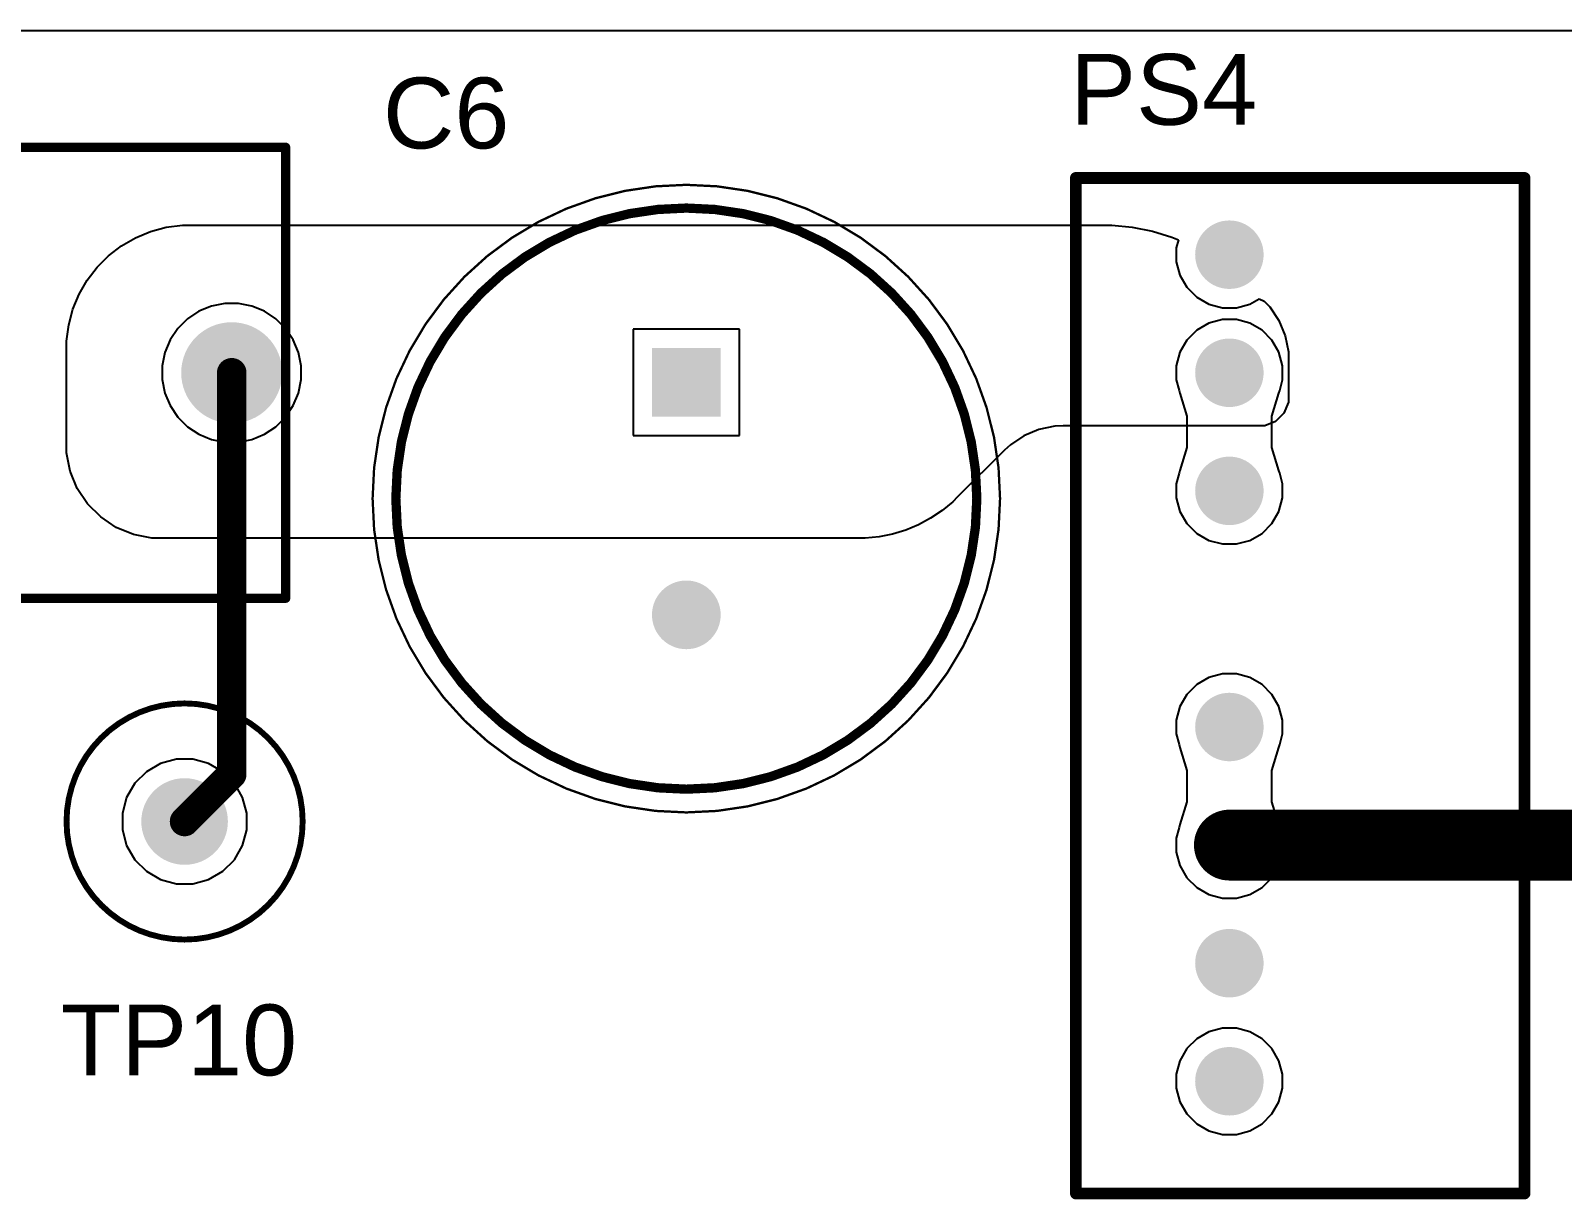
# Model space of a CAD drawing. Header units: millimetres. Extents: x 24 to 183, y 18 to 128.
# Drawn here: x 95.75 to 128.7, y 80.9 to 106.04 of the extents above; entities that cross this region are included whole.
import ezdxf

# ---------------------------------------------------------------- set-up
doc = ezdxf.new("R2010")
doc.units = ezdxf.units.MM
for name, color, linetype in [('BottomLayer', 5, 'Continuous'), ('BottomSolder', 6, 'Continuous'), ('Mechanical13', 56, 'Continuous'), ('Mechanical15', 56, 'Continuous'), ('MultiLayer', 9, 'Continuous'), ('PadHoleLayer', 156, 'Continuous'), ('TopLayer', 1, 'Continuous'), ('TopOverlay', 2, 'Continuous'), ('TopSolder', 216, 'Continuous')]:
    doc.layers.add(name, color=color, linetype=linetype)
doc.styles.add('Arial', font='arial.ttf', dxfattribs={"height": 0.2})

# ---------------------------------------------------------------- blocks, each defined once
blk = doc.blocks.new('5261_2')
at = {"layer": 'BottomLayer'}
h = blk.add_hatch(color=5, dxfattribs=at)
edge = h.paths.add_edge_path()
edge.add_arc((0, 0), 0.83, 0, 360)
at = {"layer": 'BottomSolder'}
h = blk.add_hatch(color=6, dxfattribs=at)
edge = h.paths.add_edge_path()
edge.add_arc((0, 0), 0.9316, 0, 360)
at = {"layer": 'MultiLayer'}
h = blk.add_hatch(color=9, dxfattribs=at)
edge = h.paths.add_edge_path()
edge.add_arc((0, 0), 0.83, 0, 360)
at = {"layer": 'PadHoleLayer'}
h = blk.add_hatch(color=156, dxfattribs=at)
edge = h.paths.add_edge_path()
edge.add_arc((0, 0), 0.53, 0, 360)
at = {"layer": 'TopLayer'}
h = blk.add_hatch(color=1, dxfattribs=at)
edge = h.paths.add_edge_path()
edge.add_arc((0, 0), 0.83, 0, 360)
at = {"layer": 'TopSolder'}
h = blk.add_hatch(color=216, dxfattribs=at)
edge = h.paths.add_edge_path()
edge.add_arc((0, 0), 0.9316, 0, 360)
at = {"layer": 'Mechanical15'}
for points, const_width in [([(2.54, 0, 1), (-2.54, 0, 1)], 0.127), ([(-2.57175, 0, 1), (-2.50825, 0, 1)], 0.0635), ([(2.50825, 0, 1), (2.57175, 0, 1)], 0.0635)]:
    blk.add_lwpolyline(points, format="xyb", close=True, dxfattribs=dict(at, const_width=const_width))
blk = doc.blocks.new('AM2G_1218DH30Z_27')
at = {"layer": 'BottomLayer'}
h = blk.add_hatch(color=5, dxfattribs=at)
edge = h.paths.add_edge_path()
edge.add_arc((0, 0), 0.635, 0, 360)
h = blk.add_hatch(color=5, dxfattribs=at)
edge = h.paths.add_edge_path()
edge.add_arc((2.54, 0), 0.635, 0, 360)
h = blk.add_hatch(color=5, dxfattribs=at)
edge = h.paths.add_edge_path()
edge.add_arc((5.08, 0), 0.635, 0, 360)
h = blk.add_hatch(color=5, dxfattribs=at)
edge = h.paths.add_edge_path()
edge.add_arc((10.16, 0), 0.635, 0, 360)
h = blk.add_hatch(color=5, dxfattribs=at)
edge = h.paths.add_edge_path()
edge.add_arc((12.7, 0), 0.635, 0, 360)
h = blk.add_hatch(color=5, dxfattribs=at)
edge = h.paths.add_edge_path()
edge.add_arc((15.24, 0), 0.635, 0, 360)
h = blk.add_hatch(color=5, dxfattribs=at)
edge = h.paths.add_edge_path()
edge.add_arc((17.78, 0), 0.635, 0, 360)
at = {"layer": 'BottomSolder'}
h = blk.add_hatch(color=6, dxfattribs=at)
edge = h.paths.add_edge_path()
edge.add_arc((0, 0), 0.7366, 0, 360)
h = blk.add_hatch(color=6, dxfattribs=at)
edge = h.paths.add_edge_path()
edge.add_arc((2.54, 0), 0.7366, 0, 360)
h = blk.add_hatch(color=6, dxfattribs=at)
edge = h.paths.add_edge_path()
edge.add_arc((5.08, 0), 0.7366, 0, 360)
h = blk.add_hatch(color=6, dxfattribs=at)
edge = h.paths.add_edge_path()
edge.add_arc((10.16, 0), 0.7366, 0, 360)
h = blk.add_hatch(color=6, dxfattribs=at)
edge = h.paths.add_edge_path()
edge.add_arc((12.7, 0), 0.7366, 0, 360)
h = blk.add_hatch(color=6, dxfattribs=at)
edge = h.paths.add_edge_path()
edge.add_arc((15.24, 0), 0.7366, 0, 360)
h = blk.add_hatch(color=6, dxfattribs=at)
edge = h.paths.add_edge_path()
edge.add_arc((17.78, 0), 0.7366, 0, 360)
at = {"layer": 'MultiLayer'}
h = blk.add_hatch(color=9, dxfattribs=at)
edge = h.paths.add_edge_path()
edge.add_arc((0, 0), 0.635, 0, 360)
h = blk.add_hatch(color=9, dxfattribs=at)
edge = h.paths.add_edge_path()
edge.add_arc((2.54, 0), 0.635, 0, 360)
h = blk.add_hatch(color=9, dxfattribs=at)
edge = h.paths.add_edge_path()
edge.add_arc((5.08, 0), 0.635, 0, 360)
h = blk.add_hatch(color=9, dxfattribs=at)
edge = h.paths.add_edge_path()
edge.add_arc((10.16, 0), 0.635, 0, 360)
h = blk.add_hatch(color=9, dxfattribs=at)
edge = h.paths.add_edge_path()
edge.add_arc((12.7, 0), 0.635, 0, 360)
h = blk.add_hatch(color=9, dxfattribs=at)
edge = h.paths.add_edge_path()
edge.add_arc((15.24, 0), 0.635, 0, 360)
h = blk.add_hatch(color=9, dxfattribs=at)
edge = h.paths.add_edge_path()
edge.add_arc((17.78, 0), 0.635, 0, 360)
at = {"layer": 'PadHoleLayer'}
h = blk.add_hatch(color=156, dxfattribs=at)
edge = h.paths.add_edge_path()
edge.add_arc((0, 0), 0.3175, 0, 360)
h = blk.add_hatch(color=156, dxfattribs=at)
edge = h.paths.add_edge_path()
edge.add_arc((2.54, 0), 0.3175, 0, 360)
h = blk.add_hatch(color=156, dxfattribs=at)
edge = h.paths.add_edge_path()
edge.add_arc((5.08, 0), 0.3175, 0, 360)
h = blk.add_hatch(color=156, dxfattribs=at)
edge = h.paths.add_edge_path()
edge.add_arc((10.16, 0), 0.3175, 0, 360)
h = blk.add_hatch(color=156, dxfattribs=at)
edge = h.paths.add_edge_path()
edge.add_arc((12.7, 0), 0.3175, 0, 360)
h = blk.add_hatch(color=156, dxfattribs=at)
edge = h.paths.add_edge_path()
edge.add_arc((15.24, 0), 0.3175, 0, 360)
h = blk.add_hatch(color=156, dxfattribs=at)
edge = h.paths.add_edge_path()
edge.add_arc((17.78, 0), 0.3175, 0, 360)
at = {"layer": 'TopLayer'}
h = blk.add_hatch(color=1, dxfattribs=at)
edge = h.paths.add_edge_path()
edge.add_arc((0, 0), 0.635, 0, 360)
h = blk.add_hatch(color=1, dxfattribs=at)
edge = h.paths.add_edge_path()
edge.add_arc((2.54, 0), 0.635, 0, 360)
h = blk.add_hatch(color=1, dxfattribs=at)
edge = h.paths.add_edge_path()
edge.add_arc((5.08, 0), 0.635, 0, 360)
h = blk.add_hatch(color=1, dxfattribs=at)
edge = h.paths.add_edge_path()
edge.add_arc((10.16, 0), 0.635, 0, 360)
h = blk.add_hatch(color=1, dxfattribs=at)
edge = h.paths.add_edge_path()
edge.add_arc((12.7, 0), 0.635, 0, 360)
h = blk.add_hatch(color=1, dxfattribs=at)
edge = h.paths.add_edge_path()
edge.add_arc((15.24, 0), 0.635, 0, 360)
h = blk.add_hatch(color=1, dxfattribs=at)
edge = h.paths.add_edge_path()
edge.add_arc((17.78, 0), 0.635, 0, 360)
at = {"layer": 'TopSolder'}
h = blk.add_hatch(color=216, dxfattribs=at)
edge = h.paths.add_edge_path()
edge.add_arc((0, 0), 0.7366, 0, 360)
h = blk.add_hatch(color=216, dxfattribs=at)
edge = h.paths.add_edge_path()
edge.add_arc((2.54, 0), 0.7366, 0, 360)
h = blk.add_hatch(color=216, dxfattribs=at)
edge = h.paths.add_edge_path()
edge.add_arc((5.08, 0), 0.7366, 0, 360)
h = blk.add_hatch(color=216, dxfattribs=at)
edge = h.paths.add_edge_path()
edge.add_arc((10.16, 0), 0.7366, 0, 360)
h = blk.add_hatch(color=216, dxfattribs=at)
edge = h.paths.add_edge_path()
edge.add_arc((12.7, 0), 0.7366, 0, 360)
h = blk.add_hatch(color=216, dxfattribs=at)
edge = h.paths.add_edge_path()
edge.add_arc((15.24, 0), 0.7366, 0, 360)
h = blk.add_hatch(color=216, dxfattribs=at)
edge = h.paths.add_edge_path()
edge.add_arc((17.78, 0), 0.7366, 0, 360)
at = {"layer": 'Mechanical15', "const_width": 0.254}
for points in [[(20.193, 6.35), (-1.651, 6.35)], [(-1.651, -3.302), (-1.651, 6.35)], [(20.193, -3.302), (20.193, 6.35)], [(20.193, -3.302), (-1.651, -3.302)]]:
    blk.add_lwpolyline(points, dxfattribs=at)
at = {"layer": 'Mechanical15', "const_width": 0.127}
for points in [[(-1.7145, 6.35, 1), (-1.5875, 6.35, 1)], [(-1.7145, 6.35, 1), (-1.5875, 6.35, 1)], [(20.1295, 6.35, 1), (20.2565, 6.35, 1)], [(20.1295, 6.35, 1), (20.2565, 6.35, 1)], [(-1.7145, -3.302, 1), (-1.5875, -3.302, 1)], [(-1.7145, -3.302, 1), (-1.5875, -3.302, 1)], [(20.1295, -3.302, 1), (20.2565, -3.302, 1)], [(20.1295, -3.302, 1), (20.2565, -3.302, 1)]]:
    blk.add_lwpolyline(points, format="xyb", close=True, dxfattribs=at)
blk = doc.blocks.new('4527_31')
at = {"layer": 'BottomLayer'}
h = blk.add_hatch(color=5, dxfattribs=at)
edge = h.paths.add_edge_path()
edge.add_arc((-10.92, 0), 0.985, 0, 360)
h = blk.add_hatch(color=5, dxfattribs=at)
edge = h.paths.add_edge_path()
edge.add_arc((10.92, 0), 0.985, 0, 360)
at = {"layer": 'BottomSolder'}
h = blk.add_hatch(color=6, dxfattribs=at)
edge = h.paths.add_edge_path()
edge.add_arc((-10.92, 0), 1.087, 0, 360)
h = blk.add_hatch(color=6, dxfattribs=at)
edge = h.paths.add_edge_path()
edge.add_arc((10.92, 0), 1.087, 0, 360)
at = {"layer": 'MultiLayer'}
h = blk.add_hatch(color=9, dxfattribs=at)
edge = h.paths.add_edge_path()
edge.add_arc((-10.92, 0), 0.985, 0, 360)
h = blk.add_hatch(color=9, dxfattribs=at)
edge = h.paths.add_edge_path()
edge.add_arc((10.92, 0), 0.985, 0, 360)
at = {"layer": 'PadHoleLayer'}
h = blk.add_hatch(color=156, dxfattribs=at)
edge = h.paths.add_edge_path()
edge.add_arc((-10.92, 0), 0.66, 0, 360)
h = blk.add_hatch(color=156, dxfattribs=at)
edge = h.paths.add_edge_path()
edge.add_arc((10.92, 0), 0.66, 0, 360)
at = {"layer": 'TopLayer'}
h = blk.add_hatch(color=1, dxfattribs=at)
edge = h.paths.add_edge_path()
edge.add_arc((-10.92, 0), 0.985, 0, 360)
h = blk.add_hatch(color=1, dxfattribs=at)
edge = h.paths.add_edge_path()
edge.add_arc((10.92, 0), 0.985, 0, 360)
at = {"layer": 'TopSolder'}
h = blk.add_hatch(color=216, dxfattribs=at)
edge = h.paths.add_edge_path()
edge.add_arc((-10.92, 0), 1.087, 0, 360)
h = blk.add_hatch(color=216, dxfattribs=at)
edge = h.paths.add_edge_path()
edge.add_arc((10.92, 0), 1.087, 0, 360)
at = {"layer": 'Mechanical13', "const_width": 0.2}
for points in [[(-12.08, -4.85), (-12.08, 4.85)], [(-12.08, 4.85), (12.08, 4.85)], [(12.08, -4.85), (12.08, 4.85)], [(-12.08, -4.85), (12.08, -4.85)]]:
    blk.add_lwpolyline(points, dxfattribs=at)
at = {"layer": 'Mechanical13', "const_width": 0.1}
for points in [[(-12.13, 4.85, 1), (-12.03, 4.85, 1)], [(-12.13, 4.85, 1), (-12.03, 4.85, 1)], [(12.03, 4.85, 1), (12.13, 4.85, 1)], [(12.03, 4.85, 1), (12.13, 4.85, 1)], [(-12.13, -4.85, 1), (-12.03, -4.85, 1)], [(-12.13, -4.85, 1), (-12.03, -4.85, 1)], [(12.03, -4.85, 1), (12.13, -4.85, 1)], [(12.03, -4.85, 1), (12.13, -4.85, 1)]]:
    blk.add_lwpolyline(points, format="xyb", close=True, dxfattribs=at)
at = {"layer": 'TopOverlay', "const_width": 0.2}
for points in [[(-12.08, 4.85), (12.08, 4.85)], [(-12.08, -4.85), (12.08, -4.85)]]:
    blk.add_lwpolyline(points, dxfattribs=at)
at = {"layer": 'TopOverlay', "const_width": 0.1}
for points in [[(-12.13, 4.85, 1), (-12.03, 4.85, 1)], [(12.03, 4.85, 1), (12.13, 4.85, 1)], [(-12.13, -4.85, 1), (-12.03, -4.85, 1)], [(12.03, -4.85, 1), (12.13, -4.85, 1)]]:
    blk.add_lwpolyline(points, format="xyb", close=True, dxfattribs=at)
blk = doc.blocks.new('CAPPRD500W65D1250H2700_48')
at = {"layer": 'BottomLayer'}
blk.add_hatch(color=5, dxfattribs=at).paths.add_polyline_path([(-0.638, 0.638), (0.638, 0.638), (0.638, -0.638), (-0.638, -0.638)])
h = blk.add_hatch(color=5, dxfattribs=at)
edge = h.paths.add_edge_path()
edge.add_arc((5, 0), 0.637, 0, 360)
at = {"layer": 'BottomSolder'}
blk.add_hatch(color=6, dxfattribs=at).paths.add_polyline_path([(-0.739, 0.739), (0.739, 0.739), (0.739, -0.739), (-0.739, -0.739)])
h = blk.add_hatch(color=6, dxfattribs=at)
edge = h.paths.add_edge_path()
edge.add_arc((5, 0), 0.739, 0, 360)
at = {"layer": 'MultiLayer'}
blk.add_hatch(color=9, dxfattribs=at).paths.add_polyline_path([(-0.638, 0.638), (0.638, 0.638), (0.638, -0.638), (-0.638, -0.638)])
h = blk.add_hatch(color=9, dxfattribs=at)
edge = h.paths.add_edge_path()
edge.add_arc((5, 0), 0.637, 0, 360)
at = {"layer": 'PadHoleLayer'}
h = blk.add_hatch(color=156, dxfattribs=at)
edge = h.paths.add_edge_path()
edge.add_arc((0, 0), 0.425, 0, 360)
h = blk.add_hatch(color=156, dxfattribs=at)
edge = h.paths.add_edge_path()
edge.add_arc((5, 0), 0.425, 0, 360)
at = {"layer": 'TopLayer'}
blk.add_hatch(color=1, dxfattribs=at).paths.add_polyline_path([(-0.638, 0.638), (0.638, 0.638), (0.638, -0.638), (-0.638, -0.638)])
h = blk.add_hatch(color=1, dxfattribs=at)
edge = h.paths.add_edge_path()
edge.add_arc((5, 0), 0.637, 0, 360)
at = {"layer": 'TopSolder'}
blk.add_hatch(color=216, dxfattribs=at).paths.add_polyline_path([(-0.739, 0.739), (0.739, 0.739), (0.739, -0.739), (-0.739, -0.739)])
h = blk.add_hatch(color=216, dxfattribs=at)
edge = h.paths.add_edge_path()
edge.add_arc((5, 0), 0.739, 0, 360)
at = {"layer": 'Mechanical13'}
for points, const_width in [([(8.75, 0, 1), (-3.75, 0, 1)], 0.1), ([(-3.775, 0, 1), (-3.725, 0, 1)], 0.05), ([(8.725, 0, 1), (8.775, 0, 1)], 0.05)]:
    blk.add_lwpolyline(points, format="xyb", close=True, dxfattribs=dict(at, const_width=const_width))
at = {"layer": 'Mechanical15'}
for points, const_width in [([(9.25, 0, 1), (-4.25, 0, 1)], 0.05), ([(-4.262, 0, 1), (-4.237, 0, 1)], 0.025), ([(9.237, 0, 1), (9.262, 0, 1)], 0.025)]:
    blk.add_lwpolyline(points, format="xyb", close=True, dxfattribs=dict(at, const_width=const_width))
at = {"layer": 'TopOverlay'}
for points, const_width in [([(8.75, 0, 1), (-3.75, 0, 1)], 0.2), ([(-3.8, 0, 1), (-3.7, 0, 1)], 0.1), ([(8.7, 0, 1), (8.8, 0, 1)], 0.1)]:
    blk.add_lwpolyline(points, format="xyb", close=True, dxfattribs=dict(at, const_width=const_width))

msp = doc.modelspace()

# ---------------------------------------------------------------- linework, layer by layer
at = {"layer": 'BottomLayer'}
for p, q in [((48.658, 106.038), (182.238, 106.038)), ((99.367, 100.002), (99.122, 99.839)), ((99.639, 100.115), (99.367, 100.002)), ((99.927, 100.172), (99.639, 100.115)), ((100.221, 100.172), (99.927, 100.172)), ((100.509, 100.115), (100.221, 100.172)), ((100.781, 100.002), (100.509, 100.115)), ((101.026, 99.839), (100.781, 100.002)), ((98.914, 99.631), (98.751, 99.386)), ((99.122, 99.839), (98.914, 99.631)), ((101.234, 99.631), (101.026, 99.839)), ((101.397, 99.386), (101.234, 99.631)), ((111, 99.617), (108.71, 99.617)), ((108.71, 99.617), (108.71, 97.327)), ((111, 97.327), (111, 99.617)), ((120.837, 99.594), (120.624, 99.381)), ((121.098, 99.744), (120.837, 99.594)), ((121.389, 99.822), (121.098, 99.744)), ((121.689, 99.822), (121.389, 99.822)), ((121.98, 99.744), (121.689, 99.822)), ((122.241, 99.594), (121.98, 99.744)), ((122.454, 99.381), (122.241, 99.594)), ((98.751, 99.386), (98.638, 99.114)), ((101.51, 99.114), (101.397, 99.386)), ((120.624, 99.381), (120.474, 99.12)), ((122.604, 99.12), (122.454, 99.381)), ((98.638, 99.114), (98.581, 98.826)), ((101.567, 98.826), (101.51, 99.114)), ((120.474, 99.12), (120.396, 98.829)), ((122.682, 98.829), (122.604, 99.12)), ((98.581, 98.826), (98.581, 98.532)), ((101.567, 98.532), (101.567, 98.826)), ((120.396, 98.829), (120.396, 98.529)), ((122.682, 98.529), (122.682, 98.829)), ((98.581, 98.532), (98.638, 98.244)), ((98.638, 98.244), (98.751, 97.972)), ((101.397, 97.972), (101.51, 98.244)), ((101.51, 98.244), (101.567, 98.532)), ((120.396, 98.529), (120.457, 98.301)), ((120.457, 98.301), (120.474, 98.238)), ((120.474, 98.238), (120.624, 97.747)), ((122.454, 97.747), (122.604, 98.238)), ((122.604, 98.238), (122.621, 98.301)), ((122.621, 98.301), (122.682, 98.529)), ((98.751, 97.972), (98.914, 97.727)), ((101.234, 97.727), (101.397, 97.972)), ((98.914, 97.727), (99.122, 97.519)), ((101.026, 97.519), (101.234, 97.727)), ((120.624, 97.747), (120.624, 97.071)), ((122.454, 97.071), (122.454, 97.747)), ((99.122, 97.519), (99.367, 97.356)), ((99.367, 97.356), (99.639, 97.243)), ((99.639, 97.243), (99.927, 97.186)), ((100.221, 97.186), (100.509, 97.243)), ((100.509, 97.243), (100.781, 97.356)), ((100.781, 97.356), (101.026, 97.519)), ((108.71, 97.327), (111, 97.327)), ((99.927, 97.186), (100.221, 97.186)), ((120.624, 97.071), (120.474, 96.58)), ((122.604, 96.58), (122.454, 97.071)), ((120.474, 96.58), (120.457, 96.517)), ((122.621, 96.517), (122.604, 96.58)), ((120.457, 96.517), (120.396, 96.289)), ((120.396, 96.289), (120.396, 95.989)), ((122.682, 96.289), (122.621, 96.517)), ((122.682, 95.989), (122.682, 96.289)), ((120.396, 95.989), (120.474, 95.698)), ((122.604, 95.698), (122.682, 95.989)), ((120.474, 95.698), (120.624, 95.437)), ((122.454, 95.437), (122.604, 95.698)), ((120.624, 95.437), (120.837, 95.224)), ((122.241, 95.224), (122.454, 95.437)), ((120.837, 95.224), (121.098, 95.074)), ((121.098, 95.074), (121.389, 94.996)), ((121.389, 94.996), (121.689, 94.996)), ((121.689, 94.996), (121.98, 95.074)), ((121.98, 95.074), (122.241, 95.224)), ((120.837, 91.974), (120.624, 91.761)), ((121.098, 92.124), (120.837, 91.974)), ((121.389, 92.202), (121.098, 92.124)), ((121.689, 92.202), (121.389, 92.202)), ((121.98, 92.124), (121.689, 92.202)), ((122.241, 91.974), (121.98, 92.124)), ((122.454, 91.761), (122.241, 91.974)), ((120.624, 91.761), (120.474, 91.5)), ((122.604, 91.5), (122.454, 91.761)), ((120.474, 91.5), (120.396, 91.209)), ((122.682, 91.209), (122.604, 91.5)), ((120.396, 91.209), (120.396, 90.909)), ((122.682, 90.909), (122.682, 91.209)), ((120.396, 90.909), (120.457, 90.681)), ((120.457, 90.681), (120.474, 90.618)), ((122.604, 90.618), (122.621, 90.681)), ((122.621, 90.681), (122.682, 90.909)), ((98.884, 90.365), (98.544, 90.274)), ((99.236, 90.365), (98.884, 90.365)), ((99.576, 90.274), (99.236, 90.365)), ((120.474, 90.618), (120.624, 90.127)), ((122.454, 90.127), (122.604, 90.618)), ((98.238, 90.098), (97.989, 89.849)), ((98.544, 90.274), (98.238, 90.098)), ((99.882, 90.098), (99.576, 90.274)), ((100.131, 89.849), (99.882, 90.098)), ((120.624, 90.127), (120.624, 89.451)), ((122.454, 89.451), (122.454, 90.127)), ((97.989, 89.849), (97.813, 89.543)), ((100.307, 89.543), (100.131, 89.849)), ((97.813, 89.543), (97.722, 89.203)), ((100.398, 89.203), (100.307, 89.543)), ((120.624, 89.451), (120.474, 88.96)), ((122.604, 88.96), (122.454, 89.451)), ((97.722, 89.203), (97.722, 88.851)), ((100.398, 88.851), (100.398, 89.203)), ((97.722, 88.851), (97.813, 88.511)), ((100.307, 88.511), (100.398, 88.851)), ((120.457, 88.897), (120.396, 88.669)), ((120.396, 88.669), (120.396, 88.369)), ((120.474, 88.96), (120.457, 88.897)), ((122.621, 88.897), (122.604, 88.96)), ((122.682, 88.669), (122.621, 88.897)), ((122.682, 88.369), (122.682, 88.669)), ((97.813, 88.511), (97.989, 88.205)), ((100.131, 88.205), (100.307, 88.511)), ((120.396, 88.369), (120.474, 88.078)), ((122.604, 88.078), (122.682, 88.369)), ((97.989, 88.205), (98.238, 87.956)), ((99.882, 87.956), (100.131, 88.205)), ((120.474, 88.078), (120.624, 87.817)), ((122.454, 87.817), (122.604, 88.078)), ((98.238, 87.956), (98.544, 87.78)), ((98.544, 87.78), (98.884, 87.689)), ((98.884, 87.689), (99.236, 87.689)), ((99.236, 87.689), (99.576, 87.78)), ((99.576, 87.78), (99.882, 87.956)), ((120.624, 87.817), (120.837, 87.604)), ((122.241, 87.604), (122.454, 87.817)), ((120.837, 87.604), (121.098, 87.454)), ((121.098, 87.454), (121.389, 87.376)), ((121.389, 87.376), (121.689, 87.376)), ((121.689, 87.376), (121.98, 87.454)), ((121.98, 87.454), (122.241, 87.604)), ((121.098, 84.504), (120.837, 84.354)), ((121.389, 84.582), (121.098, 84.504)), ((121.689, 84.582), (121.389, 84.582)), ((121.98, 84.504), (121.689, 84.582)), ((122.241, 84.354), (121.98, 84.504)), ((120.624, 84.141), (120.474, 83.88)), ((120.837, 84.354), (120.624, 84.141)), ((122.454, 84.141), (122.241, 84.354)), ((122.604, 83.88), (122.454, 84.141)), ((120.474, 83.88), (120.396, 83.589)), ((122.682, 83.589), (122.604, 83.88)), ((120.396, 83.589), (120.396, 83.289)), ((122.682, 83.289), (122.682, 83.589)), ((120.396, 83.289), (120.474, 82.998)), ((122.604, 82.998), (122.682, 83.289)), ((120.474, 82.998), (120.624, 82.737)), ((120.624, 82.737), (120.837, 82.524)), ((122.241, 82.524), (122.454, 82.737)), ((122.454, 82.737), (122.604, 82.998)), ((120.837, 82.524), (121.098, 82.374)), ((121.98, 82.374), (122.241, 82.524)), ((121.098, 82.374), (121.389, 82.296)), ((121.389, 82.296), (121.689, 82.296)), ((121.689, 82.296), (121.98, 82.374))]:
    msp.add_line(p, q, dxfattribs=at)
at = {"layer": 'TopLayer'}
for p, q in [((98.666, 101.808), (99.012, 101.854)), ((99.012, 101.854), (99.187, 101.854)), ((99.187, 101.854), (99.187, 101.854)), ((99.187, 101.854), (118.789, 101.854)), ((118.789, 101.854), (119.009, 101.854)), ((119.009, 101.854), (119.449, 101.811)), ((97.702, 101.409), (98.005, 101.584)), ((98.005, 101.584), (98.328, 101.718)), ((98.328, 101.718), (98.666, 101.808)), ((119.449, 101.811), (119.882, 101.725)), ((119.882, 101.725), (120.304, 101.596)), ((120.304, 101.596), (120.442, 101.54)), ((120.442, 101.54), (120.396, 101.369)), ((97.178, 100.949), (97.425, 101.196)), ((97.425, 101.196), (97.702, 101.409)), ((120.396, 101.369), (120.396, 101.069)), ((96.965, 100.672), (97.178, 100.949)), ((120.396, 101.069), (120.474, 100.778)), ((96.79, 100.369), (96.965, 100.672)), ((120.474, 100.778), (120.624, 100.517)), ((120.624, 100.517), (120.837, 100.304)), ((96.656, 100.046), (96.79, 100.369)), ((120.837, 100.304), (121.098, 100.154)), ((121.98, 100.154), (122.18, 100.269)), ((122.18, 100.269), (122.286, 100.218)), ((122.286, 100.218), (122.41, 100.094)), ((96.566, 99.708), (96.656, 100.046)), ((121.098, 100.154), (121.389, 100.076)), ((121.389, 100.076), (121.689, 100.076)), ((121.689, 100.076), (121.98, 100.154)), ((122.41, 100.094), (122.606, 99.801)), ((96.52, 99.362), (96.566, 99.708)), ((122.606, 99.801), (122.74, 99.476)), ((96.52, 97.155), (96.52, 99.362)), ((122.74, 99.476), (122.809, 99.131)), ((122.809, 99.131), (122.809, 98.955)), ((122.809, 98.955), (122.809, 98.955)), ((122.809, 98.955), (122.809, 98.955)), ((122.809, 98.955), (122.809, 98.171)), ((122.809, 98.045), (122.712, 97.811)), ((122.809, 98.171), (122.809, 98.045)), ((122.534, 97.633), (122.3, 97.536)), ((122.712, 97.811), (122.534, 97.633)), ((117.119, 97.325), (116.827, 97.13)), ((117.442, 97.459), (117.119, 97.325)), ((117.786, 97.527), (117.442, 97.459)), ((117.961, 97.536), (117.786, 97.527)), ((122.174, 97.536), (117.961, 97.536)), ((122.3, 97.536), (122.174, 97.536)), ((122.174, 97.536), (122.174, 97.536)), ((122.174, 97.536), (122.174, 97.536)), ((122.174, 97.536), (122.174, 97.536)), ((96.52, 96.955), (96.52, 97.155)), ((96.52, 97.155), (96.52, 97.155)), ((96.598, 96.562), (96.52, 96.955)), ((116.698, 97.013), (115.692, 96.007)), ((116.827, 97.13), (116.698, 97.013)), ((116.698, 97.013), (116.698, 97.013)), ((116.698, 97.013), (116.698, 97.013)), ((96.751, 96.192), (96.598, 96.562)), ((96.974, 95.86), (96.751, 96.192)), ((115.587, 95.902), (115.358, 95.714)), ((115.692, 96.007), (115.587, 95.902)), ((97.257, 95.577), (96.974, 95.86)), ((97.589, 95.354), (97.257, 95.577)), ((115.358, 95.714), (115.111, 95.549)), ((97.959, 95.201), (97.589, 95.354)), ((114.576, 95.296), (114.292, 95.21)), ((114.85, 95.409), (114.576, 95.296)), ((115.111, 95.549), (114.85, 95.409)), ((98.352, 95.123), (97.959, 95.201)), ((98.552, 95.123), (98.352, 95.123)), ((113.558, 95.123), (98.552, 95.123)), ((113.706, 95.123), (113.558, 95.123)), ((114.001, 95.152), (113.706, 95.123)), ((114.292, 95.21), (114.001, 95.152))]:
    msp.add_line(p, q, dxfattribs=at)
for points, const_width in [([(100.074, 90.041), (100.074, 98.679)], 0.635), ([(99.06, 89.027), (100.074, 90.041)], 0.635), ([(121.539, 88.519), (141.859, 88.519)], 1.524)]:
    msp.add_lwpolyline(points, dxfattribs=dict(at, const_width=const_width))
for points, const_width in [([(99.915, 98.679, 1), (100.233, 98.679, 1)], 0.318), ([(99.915, 90.041, 1), (100.233, 90.041, 1)], 0.318), ([(99.915, 90.041, 1), (100.233, 90.041, 1)], 0.318), ([(98.901, 89.027, 1), (99.219, 89.027, 1)], 0.318), ([(121.158, 88.519, 1), (121.92, 88.519, 1)], 0.762)]:
    msp.add_lwpolyline(points, format="xyb", close=True, dxfattribs=dict(at, const_width=const_width))

# ---------------------------------------------------------------- block references
for name, p in [('4527_31', (89.154, 98.679)), ('5261_2', (99.06, 89.027))]:
    msp.add_blockref(name, p)
at = {"rotation": 270}
for name, p in [('AM2G_1218DH30Z_27', (121.539, 101.219)), ('CAPPRD500W65D1250H2700_48', (109.855, 98.472))]:
    msp.add_blockref(name, p, dxfattribs=at)

# ---------------------------------------------------------------- texts
at = {"layer": 'TopOverlay', "style": 'Arial'}
for s, p in [('PS4', (118.111, 104.013)), ('C6', (103.327, 103.505)), ('TP10', (96.394, 83.566))]:
    msp.add_text(s, height=1.524, dxfattribs=at).set_placement(p)

doc.saveas('drawing.dxf')
